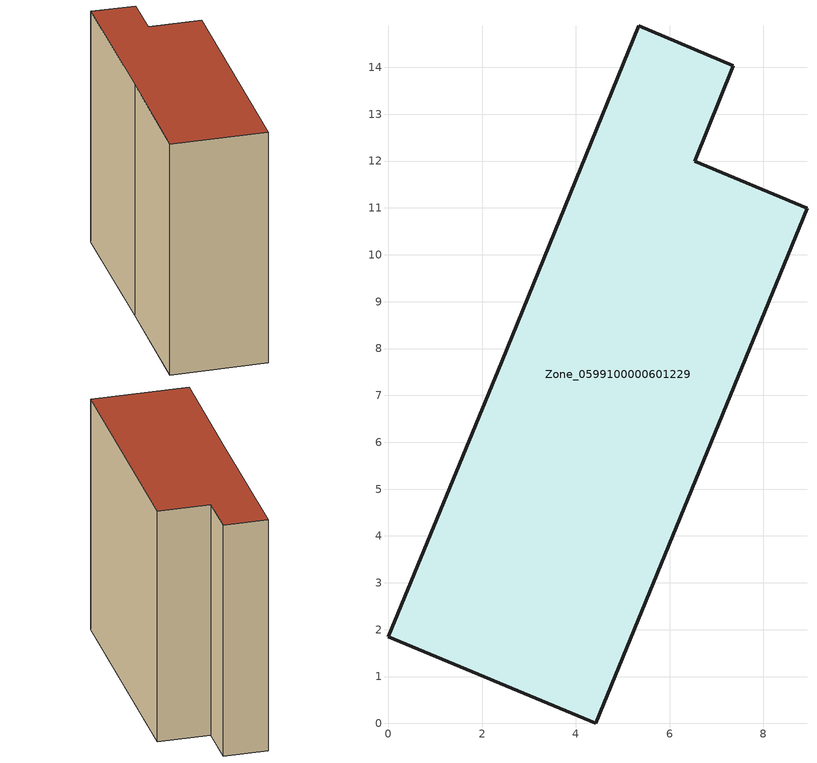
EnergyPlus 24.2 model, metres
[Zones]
Zone_0599100000601229
 floor ground (C_G): 2.42,7.71 5.34,14.89 7.36,14.03 6.53,11.99 8.93,10.99 4.42,0 0,1.85 z0
 wall outside (C_F): 6.53,11.99 7.36,14.03 5.34,14.89 2.42,7.71 0,1.85 4.42,0 8.93,10.99 6.53,11.99 z0:12.21
 roof outside (C_R): 4.42,0 8.93,10.99 6.53,11.99 7.36,14.03 5.34,14.89 2.42,7.71 0,1.85 z12.21
[BUILDING]
Pand.0599100000601229: North Axis=0; Terrain=City; Loads Convergence Tolerance Value=0.04; Temperature Convergence Tolerance Value=0.4; Solar Distribution=FullExterior; Maximum Number of Warmup Days=25; Minimum Number of Warmup Days=1
[Site:Location]
Rotterdam.The.Hague.AP_ZH_NLD Design_Conditions: Latitude=51.96; Longitude=4.45; Time Zone=1; Elevation=-4.5
[SITE:GROUNDTEMPERATURE:BUILDINGSURFACE]
18, 18, 18, 18, 18, 18, 18, 18, 18, 18, 18, 18
[MATERIAL] Thermal Absorptance=0.9; Solar Absorptance=0.7; Visible Absorptance=0.7
Name | Roughness | Thickness | Conductivity | Density | Specific Heat
G.TI.1946 | MediumSmooth | 0.15 | 1 | 540 | 1210
F.TI.1946 | Rough | 0.3 | 0.857143 | 1920 | 840
R.TI.1946 | MediumRough | 0.2 | 0.1 | 1500 | 1000
[CONSTRUCTION]
C_G: G.TI.1946
C_F: F.TI.1946
C_R: R.TI.1946
[ZONE]
Zone_0599100000601229: Type=1; Multiplier=1; Ceiling Height=Autocalculate; Volume=Autocalculate; Floor Area=autocalculate; Part of Total Floor Area=Yes
[ZONEINFILTRATION:DESIGNFLOWRATE]
Infil_Zone_0599100000601229: Zone or ZoneList or Space or SpaceList=Zone_0599100000601229; Schedule=AlwaysOn; Design Flow Rate Calculation Method=Flow/Area; Flow Rate per Floor Area=0.003; Constant Term Coefficient=1; Temperature Term Coefficient=0; Velocity Term Coefficient=0; Velocity Squared Term Coefficient=0
[HVACTEMPLATE:ZONE:IDEALLOADSAIRSYSTEM]
Zone_0599100000601229: Maximum Heating Supply Air Temperature=50; Minimum Cooling Supply Air Temperature=13; Maximum Heating Supply Air Humidity Ratio=0.0156; Minimum Cooling Supply Air Humidity Ratio=0.0077; Heating Limit=NoLimit; Cooling Limit=NoLimit; Dehumidification Control Type=ConstantSensibleHeatRatio; Cooling Sensible Heat Ratio=0.7; Dehumidification Setpoint=60; Humidification Control Type=None; Humidification Setpoint=30; Outdoor Air Method=None; Outdoor Air Flow Rate per Person=0.00944; Outdoor Air Flow Rate per Zone Floor Area=0; Outdoor Air Flow Rate per Zone=0; Demand Controlled Ventilation Type=None; Outdoor Air Economizer Type=NoEconomizer; Heat Recovery Type=None; Sensible Heat Recovery Effectiveness=0.7; Latent Heat Recovery Effectiveness=0.65
[ZONECONTROL:THERMOSTAT]
ThermostatControl_Zone_0599100000601229: Zone or ZoneList=Zone_0599100000601229; Control Type Schedule=DualSetpointControlType; Control 1=Thermostat_Zone_0599100000601229; Temperature Difference Between Cutout And Setpoint=0
[THERMOSTATSETPOINT:DUALSETPOINT]
Thermostat_Zone_0599100000601229: Heating Setpoint Temperature Schedule=HeatingSetpoint_Zone_0599100000601229; Cooling Setpoint Temperature Schedule=CoolingSetpoint_Zone_0599100000601229
[SCHEDULE:COMPACT]
HeatingSetpoint_Zone_0599100000601229: Through: 12/31, For: AllDays, Until: 24:00, 21
CoolingSetpoint_Zone_0599100000601229: Through: 12/31, For: AllDays, Until: 24:00, 24
DualSetpointControlType: Through: 12/31, For: AllDays, Until: 24:00, 4
AlwaysOn: Through: 12/31, For: AllDays, Until: 24:00, 1
